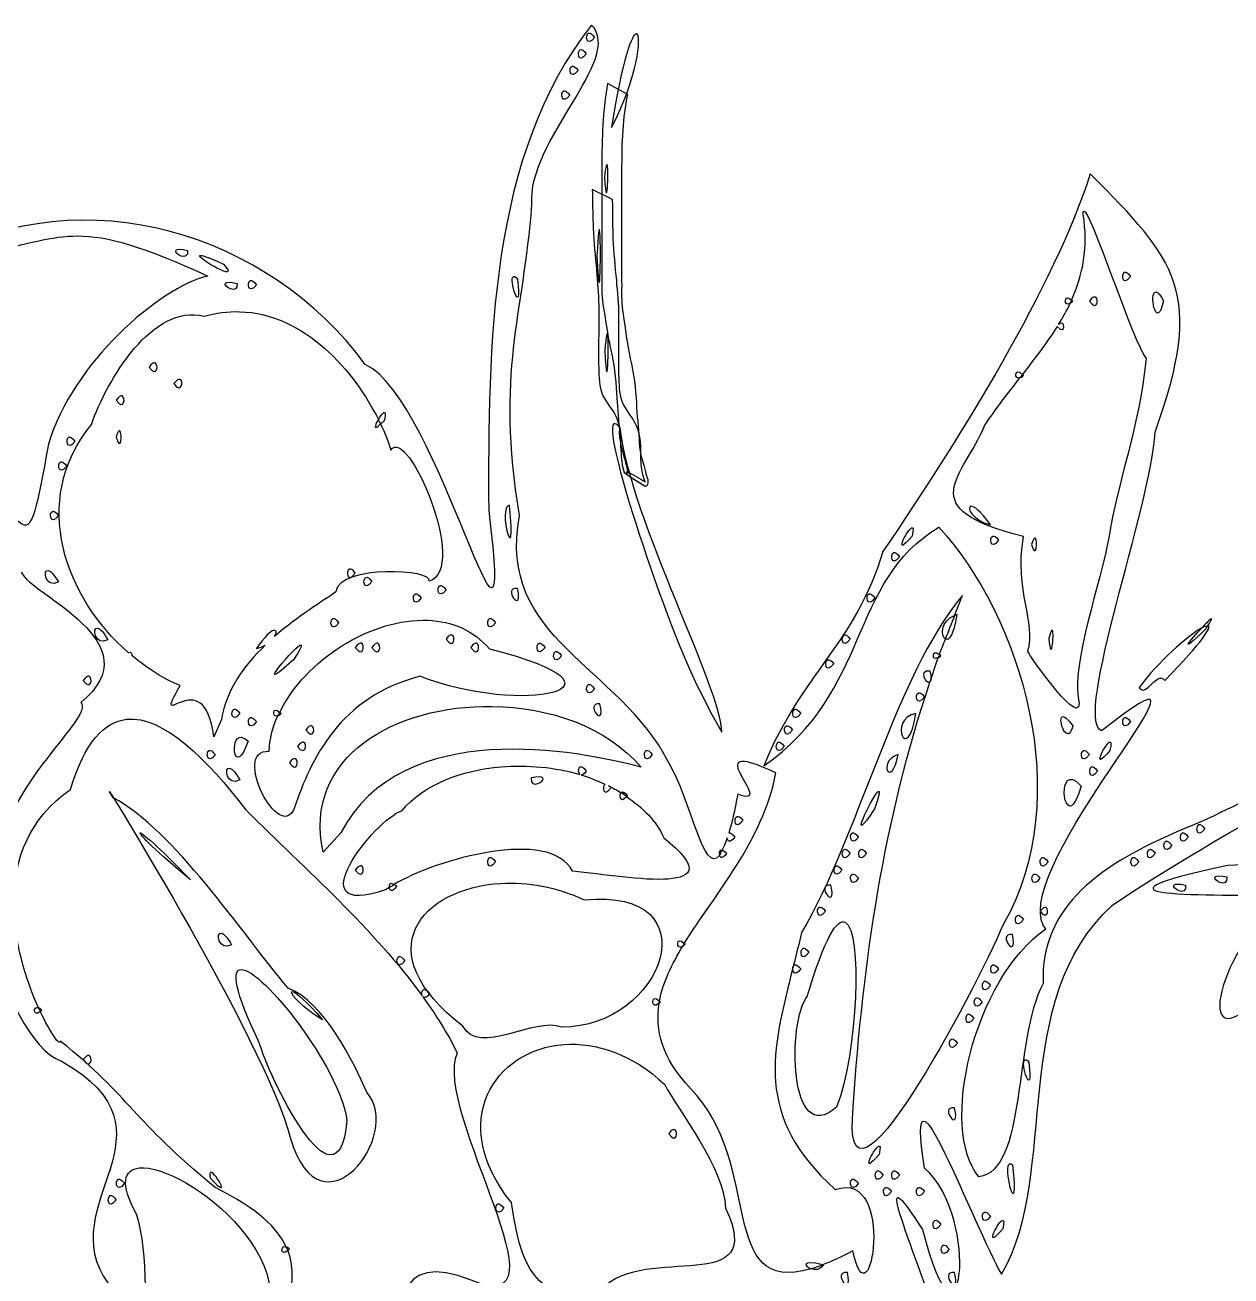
# Model space of a CAD drawing. Extents: x 2 to 648, y -12 to 512.
# Drawn here: x 118.6 to 313.6, y 309.7 to 512 of the extents above; entities that cross this region are included whole.
import ezdxf

# ---------------------------------------------------------------- set-up
doc = ezdxf.new("R2010")
doc.units = 0
doc.layers.add('Image', color=7, linetype='CONTINUOUS')

msp = doc.modelspace()

# ---------------------------------------------------------------- linework, layer by layer
at = {"layer": 'Image', "color": 7}
for points in [[(210.20125, 511.999296)], [(209.70898, 510.673154)], [(217.47461, 510.567685)], [(208.375, 508.005185)], [(207.04102, 505.339169)], [(205.70898, 501.339169)], [(212.72266, 489.362607)], [(289.75386, 481.891904)], [(127.05668, 477.889951)], [(211.48828, 478.860654)], [(143.02539, 475.600888)], [(146.85547, 474.723935)], [(296.375, 472.005185)], [(151.02539, 470.268857)], [(155.04102, 470.673154)], [(197.60352, 471.327451)], [(287.7793, 467.487607)], [(291.625, 468.005185)], [(301.20117, 468.73956)], [(153.28125, 465.636044)], [(212.7832, 461.995419)], [(139.625, 457.339169)], [(279.83594, 455.448544)], [(143.625, 454.673154)], [(134.29102, 452.005185)], [(176.09375, 447.491513)], [(214.01172, 447.518856)], [(125.70898, 445.339169)], [(133.93359, 446.350888)], [(124.375, 441.339169)], [(123.04102, 433.339169)], [(196.91992, 434.33331)], [(271.53125, 434.159482)], [(261.89453, 430.665341)], [(275.04102, 429.339169)], [(281.93359, 429.016904)], [(259.04102, 426.673154)], [(122.39453, 423.786435)], [(171.04102, 424.005185)], [(173.70898, 422.673154)], [(185.70898, 421.339169)], [(198.22266, 420.887998)], [(181.70898, 420.005185)], [(255.04102, 420.005185)], [(168.375, 416.005185)], [(183.7793, 415.721982)], [(193.70898, 416.005185)], [(268.88281, 416.479794)], [(309.80859, 414.819635)], [(310.24414, 415.913385)], [(130.39453, 414.454404)], [(187.625, 413.339169)], [(251.04102, 413.339169)], [(284.70508, 414.067685)], [(163.25977, 411.721979)], [(172.95898, 412.005189)], [(175.625, 412.005189)], [(191.625, 412.005189)], [(201.70898, 412.005189)], [(204.375, 410.673149)], [(248.375, 409.33917)], [(266.4082, 410.18097)], [(128.95898, 406.67296)], [(209.70898, 405.33877)], [(263.04102, 404.00519)], [(152.375, 401.33917)], [(159.77539, 400.8255)], [(194.08594, 401.80987)], [(211.55469, 402.22198)], [(243.04102, 401.33917)], [(262.625, 400.66729)], [(155.04102, 400.00496)], [(164.95898, 398.67315)], [(241.70898, 398.67315)], [(286.28516, 400.12042)], [(296.375, 400.00496)], [(153.60156, 396.8021)], [(148.375, 394.67315)], [(163.625, 396.00519)], [(219.04102, 394.67315)], [(240.375, 396.00519)], [(289.70898, 394.67315)], [(293.89453, 395.99719)], [(162.29102, 393.33917)], [(259.74219, 394.03448)], [(151.72656, 391.78643)], [(195.57422, 392.02276)], [(291.04102, 392.00519)], [(202.30859, 390.26885)], [(287.94336, 389.97197)], [(132.85352, 387.03838)], [(215.83008, 387.21417)], [(256.48828, 387.97978)], [(233.70898, 384.00518)], [(308.375, 382.67314)], [(137.20898, 381.33517)], [(252.375, 381.33917)], [(305.70898, 381.33917)], [(251.04102, 378.67315)], [(253.70898, 378.67315)], [(300.375, 378.67315)], [(303.04102, 380.00519)], [(193.70898, 377.33917)], [(230.86914, 377.69269)], [(283.04102, 377.33917)], [(297.70898, 377.33917)], [(172.95898, 376.00519)], [(249.70898, 376.00519)], [(252.375, 374.67315)], [(281.70898, 374.67315)], [(177.4668, 372.50128)], [(195.51758, 373.17882)], [(248.88867, 372.88778)], [(304.35742, 372.93468)], [(311.02539, 374.26867)], [(247.04102, 369.33895)], [(251.19141, 366.90536)], [(279.04102, 368.00497)], [(150.39453, 365.1202)], [(278.22266, 364.88778)], [(225.17578, 363.44269)], [(244.375, 362.67315)], [(179.04102, 361.33917)], [(153.54492, 359.25128)], [(275.04102, 360.00519)], [(273.70898, 357.33917)], [(161.96484, 355.64579)], [(221.17185, 354.11261)], [(272.375, 354.67311)], [(120.79102, 353.04792)], [(271.04102, 352.00515)], [(268.375, 348.00519)], [(205.73633, 347.12024)], [(128.95898, 345.33899)], [(280.27148, 344.66125)], [(268.88867, 336.88782)], [(223.625, 333.33899)], [(256.56055, 330.66516)], [(137.08008, 327.15948)], [(148.50586, 326.37823)], [(256.375, 326.67315)], [(259.04102, 326.67315)], [(277.67578, 327.71808)], [(133.70898, 325.33917)], [(252.375, 325.33917)], [(257.70898, 324.00519)], [(263.04102, 324.00519)], [(132.375, 322.67315)], [(195.04102, 321.33917)], [(273.70898, 320.00519)], [(265.70898, 318.67315)], [(276.56055, 318.66515)], [(160.82227, 314.35847)], [(267.04102, 314.67296)], [(245.67383, 310.85284)], [(251.55469, 310.22179)], [(268.88867, 310.22179)]]:
    msp.add_lwpolyline(points, close=True, dxfattribs=at)
for points in [[(216.05901, 500.762351), (212.75693, 502.527756)], [(213.56656, 483.777775), (210.28642, 485.421248), (210.28642, 485.421248)], [(227.70898, 404.327449), (229.61328, 400.512999), (231.24414, 397.606749)], [(134.98433, 399.71027), (134.98438, 399.71003)], [(150.33984, 399.7044), (149.10156, 396.88604)], [(169.64258, 381.33331), (166.80273, 378.22198)]]:
    msp.add_lwpolyline(points, dxfattribs=at)
for points in [[(210.20117, 511.999326), (193.5496, 491.03028), (193.45866, 459.824528), (193.56055, 433.503232)], [(200.54305, 482.962186), (199.65648, 493.195442), (215.52513, 506.570013), (210.20125, 511.999296)], [(210.66602, 509.999326), (209.38855, 508.205647), (209.07046, 510.448943), (209.70898, 510.673154)], [(209.70898, 510.673154), (209.9219, 510.747892), (210.24019, 510.59721), (210.66602, 509.999326)], [(217.47461, 510.567685), (216.79662, 510.690447), (215.15259, 506.611527), (213.42773, 495.425107)], [(213.42773, 495.425107), (217.62188, 503.305734), (218.3463, 510.40985), (217.47461, 510.567685)], [(209.33398, 507.33331), (208.05671, 505.539623), (207.73626, 507.780974), (208.375, 508.005185)], [(208.375, 508.005185), (208.58791, 508.079922), (208.90816, 507.931206), (209.33398, 507.33331)], [(208, 504.667294), (206.72253, 502.873605), (206.40228, 505.114957), (207.04102, 505.339169)], [(207.04102, 505.339169), (207.25393, 505.413908), (207.57418, 505.265184), (208, 504.667294)], [(212.75693, 502.527756), (212.44316, 500.581884), (212.2173, 498.627496), (212.05819, 496.663203)], [(206.66602, 500.667294), (205.38855, 498.873619), (205.07046, 501.114975), (205.70898, 501.339169)], [(205.70898, 501.339169), (205.9219, 501.413909), (206.24019, 501.265199), (206.66602, 500.667294)], [(215.27921, 494.989605), (215.4316, 496.928352), (215.64348, 498.859839), (216.05901, 500.762351)], [(212.05819, 496.663203), (211.91314, 494.442358), (211.8733, 492.216599), (211.8429, 489.991813)], [(215.10551, 488.326415), (215.10851, 490.548323), (215.12801, 492.771958), (215.27921, 494.989605)], [(211.8429, 489.991813), (211.822, 488.082993), (211.8469, 486.174104), (211.8479, 484.265184)], [(212.72266, 489.362607), (212.63386, 489.656628), (212.48428, 489.228491), (212.25977, 487.33331)], [(212.25977, 487.33331), (212.70837, 481.099429), (212.98913, 488.480564), (212.72266, 489.362607)], [(215.09851, 482.609215), (215.09551, 484.515009), (215.11061, 486.420644), (215.10551, 488.326415)], [(290.82237, 487.921201), (284.87864, 469.618043), (270.1864, 445.806719), (257.30283, 426.858701)], [(301.28526, 446.165341), (309.51397, 468.833034), (304.6959, 473.966931), (290.82237, 487.921201)], [(173.57812, 457.118466), (158.01465, 478.394834), (128.12373, 487.418835), (104.33984, 474.370419)], [(210.28642, 485.421248), (210.30742, 485.130172), (210.32842, 484.839096), (210.34932, 484.54802)], [(210.34932, 484.54802), (210.34836, 482.737506), (210.37402, 480.926268), (210.45348, 479.117388)], [(211.8479, 484.265184), (211.8549, 481.917288), (211.8637, 479.569293), (211.86, 477.221381)], [(213.62346, 482.880911), (213.60446, 483.179866), (213.58546, 483.478821), (213.56656, 483.777775)], [(198.53328, 432.653592), (194.70191, 456.07862), (199.17042, 464.584101), (200.54305, 482.962186)], [(213.70886, 477.478582), (213.62946, 479.278375), (213.63446, 481.079912), (213.62346, 482.880911)], [(215.09251, 475.574377), (215.08851, 477.919302), (215.09551, 480.264291), (215.09851, 482.609215)], [(289.66016, 481.399716), (289.66078, 481.676749), (289.69326, 481.836492), (289.75386, 481.891904)], [(289.75391, 481.891904), (290.66401, 482.723062), (297.93917, 460.091777), (299.86914, 458.081357)], [(287.7793, 467.487607), (289.62112, 471.575957), (290.53566, 476.047143), (289.66016, 481.399716)], [(112.83207, 475.116513), (118.73303, 476.628991), (122.98505, 477.881305), (127.05668, 477.889951)], [(127.05664, 477.889951), (132.0352, 477.900521), (137.53524, 476.209046), (148.17188, 471.407529)], [(210.45348, 479.117388), (210.56294, 476.857566), (210.7785, 474.608932), (210.99255, 472.357084)], [(211.48828, 478.860654), (211.39638, 479.329842), (211.25673, 478.399667), (211.06641, 474.667294)], [(211.06641, 474.667294), (211.60597, 463.444755), (211.76395, 477.453048), (211.48828, 478.860654)], [(214.25202, 470.719873), (214.02662, 472.969733), (213.81962, 475.219957), (213.70886, 477.478582)], [(144.88867, 475.555968), (145.12947, 473.540337), (142.46414, 475.112281), (143.02539, 475.600888)], [(143.02539, 475.600888), (143.21247, 475.763779), (143.75712, 475.806992), (144.88867, 475.555968)], [(211.86, 477.221381), (211.8468, 475.325701), (211.8458, 473.429982), (211.839, 471.534282)], [(215.11391, 469.865637), (215.10691, 471.768552), (215.10591, 473.671486), (215.09251, 475.574377)], [(150.66602, 473.33331), (153.74915, 469.983249), (146.35591, 474.349765), (146.85547, 474.723935)], [(146.85547, 474.723935), (147.02199, 474.848658), (148.06494, 474.529279), (150.66602, 473.33331)], [(148.17188, 471.407529), (140.20733, 469.499147), (126.30911, 457.320909), (122.37695, 444.204404)], [(210.99255, 472.357084), (211.09195, 470.449419), (211.33994, 468.550601), (211.3471, 466.640452)], [(211.839, 471.534282), (211.8218, 469.967473), (211.7772, 468.414865), (212.02571, 466.864492)], [(297.33398, 471.33331), (296.05673, 469.53962), (295.73627, 471.780968), (296.375, 472.005185)], [(296.375, 472.005185), (296.58791, 472.079925), (296.90816, 471.931215), (297.33398, 471.33331)], [(152.88867, 470.221987), (153.12947, 468.206356), (150.46414, 469.780295), (151.02539, 470.268857)], [(151.02539, 470.268857), (151.21247, 470.431748), (151.75712, 470.472945), (152.88867, 470.221987)], [(156, 469.999326), (154.72252, 468.205623), (154.40228, 470.448939), (155.04102, 470.673154)], [(155.04102, 470.673154), (155.25393, 470.747894), (155.57418, 470.597234), (156, 469.999326)], [(198.24414, 470.917294), (198.97987, 464.185376), (196.62887, 471.170197), (197.60352, 471.327451)], [(197.60352, 471.327451), (197.74275, 471.349911), (197.9505, 471.233431), (198.24414, 470.917294)], [(214.61356, 464.975794), (214.62056, 466.895858), (214.37322, 468.805124), (214.25202, 470.719873)], [(215.3277, 465.251587), (215.05197, 466.778614), (215.11105, 468.318332), (215.11391, 469.865637)], [(287.61328, 467.061826), (286.46899, 466.144444), (286.51061, 468.84598), (287.7793, 467.487607)], [(287.7793, 467.487607), (287.7168, 467.348791), (287.67799, 467.199729), (287.61328, 467.061826)], [(288, 467.33331), (287.9021, 467.470817), (287.86597, 467.39481), (287.7793, 467.487607)], [(291.625, 468.005185), (291.41209, 468.079925), (291.09184, 467.931215), (290.66602, 467.33331)], [(290.66602, 467.33331), (291.94327, 465.53962), (292.26373, 467.780968), (291.625, 468.005185)], [(302.66602, 467.411435), (301.55086, 462.553225), (300.43388, 467.967202), (301.20117, 468.73956)], [(301.20117, 468.73956), (301.45693, 468.99702), (301.92148, 468.73736), (302.66602, 467.411435)], [(129.33398, 447.374326), (131.75368, 454.559815), (139.34878, 467.114228), (147.48828, 464.891904)], [(147.48828, 464.891904), (149.49139, 465.456688), (151.4248, 465.686231), (153.28125, 465.636044)], [(153.28125, 465.636044), (163.8816, 465.349493), (171.86672, 455.996133), (175.7207, 448.198544)], [(211.3471, 466.640452), (211.3441, 464.820673), (211.34633, 463.000892), (211.3381, 461.181126)], [(212.02571, 466.864492), (212.45929, 464.461146), (212.73738, 462.03406), (213.24717, 459.644907)], [(285.68945, 463.58331), (286.38816, 464.721679), (287.05425, 465.870313), (287.61328, 467.061826)], [(287.61328, 467.061826), (287.75044, 467.17179), (287.82817, 467.09204), (288, 467.33331)], [(214.60336, 459.516253), (214.60736, 461.336108), (214.61396, 463.155932), (214.61356, 464.975794)], [(216.50861, 458.071938), (215.96178, 460.43996), (215.7121, 462.854086), (215.3277, 465.251587)], [(285.49023, 463.223935), (286.84549, 461.638324), (286.89085, 464.607478), (285.68945, 463.58331)], [(212.7832, 461.995419), (212.7, 462.412718), (212.55543, 461.861672), (212.33594, 459.33331)], [(212.33594, 459.33331), (212.73947, 450.776272), (213.03277, 460.743567), (212.7832, 461.995419)], [(279.83594, 455.448544), (281.86258, 458.035034), (283.83296, 460.579154), (285.49023, 463.223935)], [(211.3381, 461.181126), (211.3321, 459.632355), (211.2931, 458.08303), (211.3431, 456.534635)], [(213.24717, 459.644907), (213.8419, 457.286974), (214.08908, 454.869948), (214.2377, 452.449305)], [(214.63606, 454.873621), (214.60516, 456.420881), (214.59986, 457.968707), (214.60336, 459.516253)], [(139.625, 457.339169), (139.41209, 457.413909), (139.09184, 457.265199), (138.66602, 456.667294)], [(138.66602, 456.667294), (139.94328, 454.873611), (140.26374, 457.114974), (139.625, 457.339169)], [(217.49312, 450.816354), (217.33511, 453.253966), (217.09884, 455.695244), (216.50861, 458.071938)], [(299.86914, 458.081357), (298.61226, 446.414892), (295.24432, 438.345425), (293.88672, 429.33331)], [(193.56055, 433.503232), (198.03708, 396.82931), (185.60675, 451.72977), (173.57812, 457.118466)], [(211.3431, 456.534635), (211.404, 455.059023), (211.4207, 453.530455), (211.98533, 452.144268)], [(279.48828, 454.973935), (278.45992, 454.371339), (278.55307, 456.934184), (279.83594, 455.448544)], [(279.83594, 455.448544), (279.71514, 455.294401), (279.60942, 455.128464), (279.48828, 454.973935)], [(279.48828, 454.973935), (279.65496, 455.071609), (279.7726, 455.014013), (280, 455.33331)], [(280, 455.33331), (279.9271, 455.435684), (279.9026, 455.37134), (279.83594, 455.448544)], [(143.625, 454.673154), (143.41209, 454.747894), (143.09184, 454.597234), (142.66602, 453.999326)], [(142.66602, 453.999326), (143.94329, 452.205621), (144.26374, 454.448938), (143.625, 454.673154)], [(215.35857, 450.623925), (214.73382, 451.949562), (214.69381, 453.435362), (214.63606, 454.873621)], [(273.70117, 447.159482), (275.51169, 449.912076), (277.52068, 452.464017), (279.48828, 454.973935)], [(134.29102, 452.005185), (134.0781, 452.079925), (133.75981, 451.931215), (133.33398, 451.33331)], [(133.33398, 451.33331), (134.61145, 449.539637), (134.92954, 451.780971), (134.29102, 452.005185)], [(211.98533, 452.144268), (212.57503, 450.927912), (213.50662, 449.924648), (214.12385, 448.717946)], [(214.2377, 452.449305), (214.3071, 450.523778), (214.53835, 448.609123), (214.68156, 446.688335)], [(175.7207, 448.198544), (176.37321, 449.283363), (177.18525, 450.182853), (176.66602, 447.999326)], [(217.47417, 447.172148), (216.90973, 448.4089), (216.01277, 449.442444), (215.35857, 450.623925)], [(217.96472, 445.04443), (217.83721, 446.971108), (217.54836, 448.884654), (217.49312, 450.816354)], [(135.33203, 410.46808), (125.22328, 419.228128), (119.22116, 434.994516), (129.33398, 447.374326)], [(175.7207, 448.198544), (175.06217, 447.10372), (174.89775, 446.311858), (176.09375, 447.491513)], [(176.09375, 447.491513), (175.98598, 447.721776), (175.83606, 447.965185), (175.7207, 448.198544)], [(176.66602, 447.999326), (176.2928, 447.555025), (176.32693, 447.721509), (176.09375, 447.491513)], [(176.09375, 447.491513), (176.79937, 445.983895), (177.38212, 444.534648), (177.74805, 443.253232)], [(177.74805, 443.253232), (180.3842, 447.444841), (190.45307, 424.094697), (183.93555, 422.032529)], [(214.01172, 447.518856), (211.06939, 448.319782), (222.77685, 413.456575), (227.70898, 404.327449)], [(214.80273, 446.864559), (214.47002, 447.25316), (214.20787, 447.465459), (214.01172, 447.518856)], [(214.12385, 448.717946), (214.69549, 447.382117), (214.91916, 446.028447), (214.86034, 444.570582)], [(218.132, 442.922443), (218.1903, 444.402271), (218.01665, 445.796487), (217.47417, 447.172148)], [(280, 429.255185), (261.75024, 433.819317), (270.35348, 438.881767), (273.70117, 447.159482)], [(126.66602, 444.667294), (125.38854, 442.873604), (125.07046, 445.114974), (125.70898, 445.339169)], [(125.70898, 445.339169), (125.9219, 445.413909), (126.24019, 445.265209), (126.66602, 444.667294)], [(133.93359, 446.350888), (133.80021, 446.463867), (133.60074, 446.237119), (133.33398, 445.33331)], [(133.33398, 445.33331), (134.13426, 442.62188), (134.33373, 446.011951), (133.93359, 446.350888)], [(214.68156, 446.688335), (214.60226, 444.900949), (215.10155, 443.23867), (215.60778, 441.55095)], [(231.24414, 397.606749), (231.25424, 404.678919), (216.69682, 431.424235), (214.80273, 446.864559)], [(292.63487, 397.82159), (288.05623, 399.85772), (300.66177, 434.12293), (301.28526, 446.165341)], [(122.37695, 444.204404), (118.68453, 423.222456), (119.35966, 431.285794), (109.3125, 441.876279)], [(214.86034, 444.570582), (214.93934, 442.909145), (214.95764, 441.211545), (215.44147, 439.607413)], [(218.93311, 439.978268), (218.4217, 441.643375), (217.86167, 443.271231), (217.96472, 445.04443)], [(125.33398, 440.667294), (124.05673, 438.873621), (123.73627, 441.114976), (124.375, 441.339169)], [(124.375, 441.339169), (124.58791, 441.413909), (124.90816, 441.265199), (125.33398, 440.667294)], [(215.60778, 441.55095), (215.71447, 441.122075), (215.88362, 440.482076), (215.9603, 440.033315)], [(218.87799, 438.132173), (218.17916, 439.604306), (218.20288, 441.322873), (218.132, 442.922443)], [(215.44147, 439.607413), (216.57556, 438.886219), (217.66045, 438.0811), (218.84373, 437.443829)], [(215.9328, 439.465686), (215.8797, 439.550406), (215.79666, 439.803418), (215.8877, 439.762185)], [(215.8877, 439.762185), (216.92187, 439.293942), (217.88123, 438.67551), (218.87799, 438.132173)], [(215.9603, 440.033315), (215.9922, 439.84659), (216.0333, 439.305145), (215.9328, 439.465686)], [(219.34395, 437.91357), (219.42695, 438.60352), (218.95362, 439.301387), (218.93311, 439.978268)], [(218.84373, 437.443829), (219.08536, 437.313695), (219.33, 437.797569), (219.34395, 437.91357)], [(124, 432.667294), (122.72253, 430.873611), (122.40228, 433.114974), (123.04102, 433.339169)], [(123.04102, 433.339169), (123.25393, 433.413909), (123.57417, 433.265199), (124, 432.667294)], [(196.91992, 434.33331), (198.15053, 422.533458), (194.84227, 434.24952), (196.91992, 434.33331)], [(271.53125, 434.159482), (270.77899, 434.072012), (271.73103, 431.821698), (274.66602, 431.169248)], [(274.66602, 431.169248), (273.04718, 433.485155), (271.9826, 434.211962), (271.53125, 434.159482)], [(222.69149, 392.67117), (214.57476, 408.52353), (194.79711, 412.59873), (198.53328, 432.653592)], [(238.02744, 392.19659), (255.43798, 404.26183), (251.6738, 422.076255), (266.32237, 430.764951)], [(262, 429.33331), (258.86184, 425.597483), (261.07493, 430.175277), (261.89453, 430.665341)], [(261.89453, 430.665354), (262.16773, 430.828443), (262.28635, 430.537532), (262, 429.33331)], [(266.32237, 430.764951), (279.61374, 416.433938), (288.59586, 387.11206), (276.74033, 366.50909)], [(276, 428.667294), (274.72253, 426.873619), (274.40228, 429.114975), (275.04102, 429.339169)], [(275.04102, 429.339169), (275.25393, 429.413909), (275.57418, 429.265199), (276, 428.667294)], [(280.73047, 410.66729), (282.11597, 415.597693), (278.5383, 420.246778), (280, 429.255185)], [(281.93359, 429.016904), (281.80021, 429.129883), (281.60074, 428.903135), (281.33398, 427.999326)], [(281.33398, 427.999326), (282.13426, 425.287875), (282.33373, 428.677967), (281.93359, 429.016904)], [(293.88672, 429.33331), (292.38052, 421.57039), (288.0066, 409.20611), (288.86719, 403.29034)], [(257.30283, 426.858701), (252.81876, 411.9586), (244.28123, 407.37638), (238.02744, 392.19659)], [(260, 425.999326), (258.72253, 424.205614), (258.40228, 426.448937), (259.04102, 426.673154)], [(259.04102, 426.673154), (259.25393, 426.747894), (259.57418, 426.597234), (260, 425.999326)], [(117.98047, 423.524712), (119.50112, 419.849191), (139.57708, 412.110556), (127.60547, 402.440726)], [(124, 421.921201), (121.90265, 420.735675), (121.33476, 424.111951), (122.39453, 423.786435)], [(122.39453, 423.786435), (122.74779, 423.67793), (123.28116, 423.15849), (124, 421.921201)], [(183.93555, 422.032529), (184.76187, 424.009268), (169.48337, 424.741194), (168.85352, 420.348935)], [(171.04102, 424.005185), (170.40228, 423.780968), (170.72253, 421.53962), (172, 423.33331)], [(172, 423.33331), (171.57418, 423.931199), (171.25393, 424.079924), (171.04102, 424.005185)], [(174.66602, 421.999326), (173.38855, 420.205631), (173.07046, 422.44894), (173.70898, 422.673154)], [(173.70898, 422.673154), (173.9219, 422.747894), (174.24019, 422.597234), (174.66602, 421.999326)], [(186.66602, 420.667294), (185.38855, 418.873619), (185.07046, 421.114976), (185.70898, 421.339169)], [(185.70898, 421.339169), (185.9219, 421.413909), (186.24019, 421.265199), (186.66602, 420.667294)], [(198.22266, 420.887998), (199.22695, 416.361881), (195.53508, 421.209027), (198.22266, 420.887998)], [(168.85352, 420.348935), (166.86083, 418.875652), (162.79063, 416.460509), (158.95508, 413.12823)], [(182.66602, 419.33331), (181.38855, 417.539635), (181.07046, 419.78097), (181.70898, 420.005185)], [(181.70898, 420.005185), (181.9219, 420.079925), (182.24019, 419.931215), (182.66602, 419.33331)], [(270.16411, 419.743466), (259.17243, 406.63756), (253.26013, 380.47775), (244.12505, 365.24542)], [(256, 419.33331), (254.72253, 417.53962), (254.40228, 419.780968), (255.04102, 420.005185)], [(255.04102, 420.005185), (255.25393, 420.079924), (255.57418, 419.931199), (256, 419.33331)], [(268.88286, 416.479794), (269.32138, 417.56559), (269.70329, 418.661338), (270.16411, 419.743466)], [(294.42188, 369.65948), (318.79608, 386.18508), (347.15091, 397.52539), (367.92383, 419.262998)], [(132, 412.58722), (129.90266, 411.40166), (129.33476, 414.779896), (130.39453, 414.454404)], [(158.95508, 413.12823), (159.67396, 414.379959), (158.73709, 415.084949), (156, 411.16925)], [(159.77539, 400.8255), (163.79163, 409.25564), (174.58435, 416.129623), (183.7793, 415.721982)], [(169.33398, 415.33331), (168.05671, 413.539628), (167.73626, 415.78097), (168.375, 416.005185)], [(168.375, 416.005185), (168.58791, 416.079925), (168.90816, 415.931215), (169.33398, 415.33331)], [(183.7793, 415.721982), (187.58533, 415.553235), (191.09733, 414.143185), (193.70508, 411.08917)], [(194.66602, 415.33331), (193.38855, 413.539636), (193.07046, 415.780971), (193.70898, 416.005185)], [(193.70898, 416.005185), (193.9219, 416.079925), (194.24019, 415.931215), (194.66602, 415.33331)], [(267.4063, 412.72198), (266.65862, 413.1342), (266.59269, 415.675411), (268.88286, 416.479794)], [(267.40625, 412.72198), (267.93916, 412.42817), (268.77376, 413.21929), (269.29297, 416.667294)], [(268.88281, 416.479794), (268.37784, 415.229471), (267.88244, 413.977218), (267.40625, 412.72198)], [(269.29297, 416.667294), (269.12117, 416.631484), (269.03327, 416.532641), (268.88281, 416.479794)], [(282.75205, 368.72784), (282.58803, 381.21013), (315.27864, 415.908329), (292.63487, 397.82159)], [(302.88086, 406.009087), (309.07985, 412.389557), (310.5512, 414.725762), (309.80859, 414.819635)], [(310.24414, 415.913385), (309.96442, 415.705702), (309.3771, 415.060279), (308.85352, 414.505182)], [(308.85352, 414.505182), (309.33037, 414.778312), (309.6122, 414.844461), (309.80859, 414.819635)], [(309.80859, 414.819635), (309.68167, 414.627101), (309.68375, 414.589993), (309.50391, 414.333307)], [(309.80859, 414.819635), (310.46861, 415.820769), (310.60038, 416.177884), (310.24414, 415.913385)], [(130.39453, 414.454404), (130.74779, 414.345899), (131.28116, 413.824443), (132, 412.58722)], [(187.625, 413.339169), (187.41209, 413.413909), (187.09184, 413.265199), (186.66602, 412.66729)], [(186.66602, 412.66729), (187.94326, 410.87378), (188.26373, 413.11495), (187.625, 413.339169)], [(252, 412.66729), (250.72254, 410.87377), (250.40228, 413.11495), (251.04102, 413.339169)], [(251.04102, 413.339169), (251.25393, 413.413909), (251.57417, 413.265199), (252, 412.66729)], [(284.70508, 414.067685), (284.60282, 414.286377), (284.41346, 414.026215), (284.10547, 412.77862)], [(284.10547, 412.77862), (284.53274, 408.43373), (285.01184, 413.41163), (284.70508, 414.067685)], [(308.85352, 414.505182), (306.60665, 413.218227), (301.74363, 408.979417), (298.70898, 404.837217)], [(309.50391, 414.333307), (304.75491, 409.734647), (306.99194, 412.531467), (308.85352, 414.505182)], [(157.43359, 411.69073), (154.07393, 408.45648), (151.12973, 404.49784), (150.33984, 399.7044)], [(162.05273, 409.389949), (154.58625, 402.542299), (162.79956, 412.250659), (163.25977, 411.721979)], [(156, 411.16925), (156.5517, 411.2919), (157.02015, 411.4802), (157.43359, 411.69073)], [(163.25977, 411.721979), (163.36597, 411.599979), (163.06048, 410.931399), (162.05273, 409.389949)], [(172.95898, 412.005189), (172.74607, 412.079889), (172.42582, 411.931189), (172, 411.333309)], [(172, 411.333309), (173.2775, 409.539599), (173.59773, 411.780969), (172.95898, 412.005189)], [(175.625, 412.005189), (175.41209, 412.079889), (175.09183, 411.931189), (174.66602, 411.333309)], [(174.66602, 411.333309), (175.94329, 409.539599), (176.26373, 411.780969), (175.625, 412.005189)], [(193.70508, 411.08917), (219.35536, 404.62875), (198.97249, 400.2624), (182.44531, 406.66729)], [(191.625, 412.005189), (191.41209, 412.079889), (191.09183, 411.931189), (190.66602, 411.333309)], [(190.66602, 411.333309), (191.94329, 409.539599), (192.26373, 411.780969), (191.625, 412.005189)], [(202.66602, 411.333309), (201.38853, 409.539599), (201.07046, 411.780969), (201.70898, 412.005189)], [(201.70898, 412.005189), (201.9219, 412.079889), (202.2402, 411.931189), (202.66602, 411.333309)], [(204.375, 410.673149), (204.58791, 410.747849), (204.90816, 410.597249), (205.33398, 409.999329)], [(266.2188, 409.68487), (265.15418, 408.94228), (265.20599, 411.39653), (266.40825, 410.18097)], [(266.40825, 410.18097), (266.71741, 411.0319), (267.08432, 411.87326), (267.4063, 412.72198)], [(135.93164, 409.97393), (135.94244, 410.37493), (135.70514, 410.57947), (135.33203, 410.46808)], [(143.67383, 405.18487), (140.95269, 406.22813), (138.36729, 407.96296), (135.93164, 409.97393)], [(149.10156, 396.88604), (147.55032, 409.62554), (138.82917, 396.49131), (143.67383, 405.18487)], [(205.33398, 409.999329), (204.05672, 408.205589), (203.73626, 410.448939), (204.375, 410.673149)], [(249.33398, 408.66729), (248.05674, 406.87378), (247.73626, 409.11495), (248.375, 409.33917)], [(248.375, 409.33917), (248.58791, 409.41387), (248.90815, 409.26517), (249.33398, 408.66729)], [(264.93364, 405.79425), (265.36985, 407.08957), (265.75401, 408.39461), (266.2188, 409.68487)], [(266.4082, 410.18097), (266.348, 410.01519), (266.2785, 409.85073), (266.21875, 409.68487)], [(266.21875, 409.68487), (266.3713, 409.79128), (266.46691, 409.71977), (266.66602, 409.99933)], [(266.66602, 409.99933), (266.55128, 410.16043), (266.50748, 410.08063), (266.4082, 410.18097)], [(288.86719, 403.29034), (290.24995, 396.70612), (280.56172, 410.57239), (280.73047, 410.66729)], [(128.95898, 406.67296), (128.74607, 406.74766), (128.42582, 406.59706), (128, 405.99914)], [(128, 405.99914), (129.27747, 404.20539), (129.59772, 406.44875), (128.95898, 406.67296)], [(182.44531, 406.66729), (169.48366, 403.30548), (164.84433, 393.31055), (162.16602, 385.44464)], [(264.90244, 405.7044), (264.38825, 405.25395), (262.9065, 407.79285), (264.88874, 407.55597)], [(264.88874, 407.55597), (265.12588, 406.4872), (265.07481, 406.0092), (264.93364, 405.79425)], [(298.70898, 404.837217), (299.88138, 403.121077), (301.42285, 407.632817), (302.88086, 406.009087)], [(210.66602, 404.66689), (209.38857, 402.87338), (209.07047, 405.11455), (209.70898, 405.33877)], [(209.70898, 405.33877), (209.92189, 405.41347), (210.24019, 405.26477), (210.66602, 404.66689)], [(252.50596, 337.02276), (254.04177, 360.6354), (257.44857, 383.53487), (264.90244, 405.7044)], [(264, 403.33331), (262.72251, 401.53959), (262.40228, 403.78097), (263.04102, 404.00519)], [(263.04102, 404.00519), (263.25393, 404.07989), (263.57418, 403.93119), (264, 403.33331)], [(127.60547, 402.440726), (129.94184, 400.046696), (114.91046, 389.076376), (114.66602, 376.921196)], [(153.33398, 400.66729), (152.05675, 398.87378), (151.73627, 401.11495), (152.375, 401.33917)], [(152.375, 401.33917), (152.58791, 401.41387), (152.90816, 401.26517), (153.33398, 400.66729)], [(159.44727, 400.27862), (158.48081, 399.78315), (158.57679, 402.10047), (159.77539, 400.8255)], [(159.77539, 400.8255), (159.68569, 400.63722), (159.52999, 400.46842), (159.44727, 400.27862)], [(159.44727, 400.27862), (159.62199, 400.36822), (159.75451, 400.32262), (160, 400.66729)], [(160, 400.66729), (159.9001, 400.80758), (159.86358, 400.73169), (159.77539, 400.8255)], [(166.80273, 378.22198), (163.39461, 393.73315), (178.62332, 402.02453), (194.08594, 401.80987)], [(194.08594, 401.80987), (203.36342, 401.68108), (212.725, 398.49055), (218.19531, 391.96026)], [(211.55469, 402.22198), (212.55897, 397.696), (208.86711, 402.54304), (211.55469, 402.22198)], [(244, 400.66729), (242.72255, 398.87377), (242.40228, 401.11495), (243.04102, 401.33917)], [(243.04102, 401.33917), (243.25393, 401.41387), (243.57417, 401.26517), (244, 400.66729)], [(262.625, 400.66729), (261.3295, 392.06414), (257.9743, 399.698), (262.625, 400.66729)], [(339.6875, 400.90362), (329.49529, 394.15066), (318.99542, 387.66741), (307.65625, 382.67706)], [(125.95893, 388.37824), (128.24977, 396.02658), (131.40727, 399.29528), (134.98433, 399.71027)], [(134.98438, 399.71003), (140.94593, 400.40168), (148.07435, 393.16618), (154.30273, 385.07136)], [(156, 399.33308), (154.7225, 397.53937), (154.40227, 399.78074), (155.04102, 400.00496)], [(155.04102, 400.00496), (155.25393, 400.07966), (155.57418, 399.93096), (156, 399.33308)], [(158.07617, 394.54425), (158.11537, 396.49069), (158.63429, 398.41332), (159.44727, 400.27862)], [(164.95898, 398.67315), (164.74607, 398.74785), (164.42582, 398.59725), (164, 397.99933)], [(164, 397.99933), (165.27747, 396.20559), (165.59772, 398.44894), (164.95898, 398.67315)], [(218.19531, 391.96026), (208.10671, 394.68579), (179.47187, 400.21879), (169.64258, 381.33331)], [(242.66602, 397.99933), (241.38855, 396.2056), (241.07046, 398.44894), (241.70898, 398.67315)], [(241.70898, 398.67315), (241.9219, 398.74785), (242.24019, 398.59725), (242.66602, 397.99933)], [(288, 398.66729), (287.09342, 395.2183), (285.48698, 399.74248), (286.28516, 400.12042)], [(286.28516, 400.12042), (286.55121, 400.2464), (287.08468, 399.91162), (288, 398.66729)], [(297.33398, 399.33308), (296.05671, 397.53936), (295.73626, 399.78074), (296.375, 400.00496)], [(296.375, 400.00496), (296.58791, 400.07966), (296.90817, 399.93096), (297.33398, 399.33308)], [(154.66602, 396.15757), (152.44885, 389.87908), (151.54944, 397.09045), (153.60156, 396.8021)], [(153.60156, 396.8021), (153.89472, 396.7609), (154.2476, 396.56605), (154.66602, 396.15757)], [(240.00008, 391.07156), (226.24608, 397.42702), (240.60468, 385.10696), (233.83797, 387.58328)], [(132.85352, 387.03838), (127.62269, 395.66003), (157.98181, 347.03864), (161.50586, 331.89385)], [(149.33398, 393.99933), (148.05673, 392.2056), (147.73627, 394.44894), (148.375, 394.67315)], [(148.375, 394.67315), (148.58791, 394.74785), (148.90816, 394.59725), (149.33398, 393.99933)], [(162.16602, 385.44464), (159.86662, 379.29217), (151.80051, 394.90312), (158.07617, 394.54425)], [(163.625, 396.00519), (163.41209, 396.07989), (163.09183, 395.93119), (162.66602, 395.33331)], [(162.66602, 395.33331), (163.94329, 393.5396), (164.26373, 395.78097), (163.625, 396.00519)], [(220, 393.99933), (218.72253, 392.20558), (218.40228, 394.44894), (219.04102, 394.67315)], [(219.04102, 394.67315), (219.25393, 394.74785), (219.57418, 394.59725), (220, 393.99933)], [(241.33398, 395.33331), (240.0567, 393.5396), (239.73626, 395.78097), (240.375, 396.00519)], [(240.375, 396.00519), (240.58791, 396.07989), (240.90816, 395.93119), (241.33398, 395.33331)], [(290.66602, 393.99933), (289.38854, 392.20559), (289.07046, 394.44894), (289.70898, 394.67315)], [(289.70898, 394.67315), (289.9219, 394.74785), (290.24019, 394.59725), (290.66602, 393.99933)], [(294, 394.66711), (290.86184, 390.9314), (293.07493, 395.5071), (293.89453, 395.99719)], [(293.89453, 395.99719), (294.16773, 396.16056), (294.28635, 395.87136), (294, 394.66711)], [(162.29102, 393.33917), (162.0781, 393.41387), (161.75981, 393.26517), (161.33398, 392.66729)], [(161.33398, 392.66729), (162.61144, 390.87377), (162.92954, 393.11495), (162.29102, 393.33917)], [(208.30469, 390.80987), (207.84371, 391.26248), (208.15081, 392.99495), (209.33398, 391.33331)], [(230.86922, 377.69266), (228.2932, 374.44579), (226.24817, 386.63981), (222.69149, 392.67117)], [(259.74219, 394.03448), (258.78213, 388.34448), (256.14827, 392.67797), (259.74219, 394.03448)], [(153.33398, 389.9212), (151.23685, 388.73567), (150.6668, 392.11196), (151.72656, 391.78643)], [(151.72656, 391.78643), (152.07982, 391.67814), (152.61536, 391.15853), (153.33398, 389.9212)], [(179.50977, 384.93292), (183.08763, 389.15574), (189.12325, 391.47684), (195.57422, 392.02276)], [(195.57422, 392.02276), (199.83304, 392.38318), (204.26946, 391.95946), (208.30469, 390.80987)], [(209.33398, 391.33331), (208.96687, 390.81784), (208.71668, 390.74578), (208.50781, 390.75323)], [(208.50781, 390.75323), (209.86085, 390.35806), (211.07586, 389.76676), (212.3125, 389.20636)], [(225.17586, 363.44266), (230.12578, 371.43189), (237.84475, 379.94856), (240.00008, 391.07156)], [(289.33398, 388.90947), (286.98361, 380.74003), (285.33437, 390.72172), (287.94336, 389.97197)], [(292, 391.33331), (290.72252, 389.5396), (290.40228, 391.78097), (291.04102, 392.00519)], [(291.04102, 392.00519), (291.25393, 392.07989), (291.57419, 391.93119), (292, 391.33331)], [(200.44531, 390.22195), (200.20452, 388.20626), (202.86984, 389.77973), (202.30859, 390.26885)], [(202.30859, 390.26885), (202.12151, 390.43174), (201.57686, 390.47347), (200.44531, 390.22195)], [(212.3125, 389.20636), (211.83361, 388.77327), (212.1408, 386.99182), (213.33398, 388.66729)], [(213.33398, 388.66729), (213.14737, 388.92932), (213.05979, 388.85356), (212.91406, 388.96222)], [(212.91406, 388.96222), (213.63114, 388.61597), (214.30519, 388.25384), (214.9668, 387.85089)], [(287.94336, 389.97197), (288.31607, 389.86486), (288.77718, 389.53882), (289.33398, 388.90947)], [(120.79097, 353.04816), (116.78966, 361.82575), (112.40568, 378.96454), (125.95893, 388.37824)], [(161.11914, 356.20244), (153.55416, 365.3525), (142.48912, 381.92266), (132.85352, 387.03838)], [(214.9668, 387.85089), (214.54194, 387.42024), (214.82396, 386.05794), (215.83008, 387.21417)], [(214.9668, 387.85089), (215.16842, 388.05526), (215.47612, 388.06891), (216, 387.33331)], [(215.83008, 387.21417), (215.53066, 387.41766), (215.28018, 387.66002), (214.9668, 387.85089)], [(216, 387.33331), (215.9245, 387.22734), (215.89886, 387.29321), (215.83008, 387.21417)], [(215.83008, 387.21417), (218.45483, 385.43032), (220.6734, 383.28685), (221.85742, 380.55597)], [(233.83797, 387.58328), (233.32477, 384.90833), (232.84626, 382.90508), (232.38875, 381.32937)], [(256, 385.3333), (251.24548, 378.15732), (255.46224, 387.06827), (256.48828, 387.97978)], [(256.48828, 387.97978), (256.83029, 388.28369), (256.81733, 387.69922), (256, 385.3333)], [(100.99023, 367.60284), (109.53786, 384.65558), (114.10561, 347.97344), (124.51953, 344.40948)], [(154.30273, 385.07136), (164.12212, 375.3283), (175.07415, 365.68892), (182.79297, 355.00886)], [(176.83398, 372.11065), (162.30645, 367.24624), (175.20268, 383.53917), (179.50977, 384.93292)], [(234.66602, 383.3333), (233.38857, 381.53958), (233.07047, 383.78096), (233.70898, 384.00518)], [(233.70898, 384.00518), (233.92189, 384.07988), (234.24019, 383.93118), (234.66602, 383.3333)], [(307.65625, 382.67706), (291.98626, 376.389), (282.79822, 369.35326), (283.18359, 356.99933)], [(309.33398, 381.99932), (308.05671, 380.20559), (307.73626, 382.44893), (308.375, 382.67314)], [(308.375, 382.67314), (308.58791, 382.74784), (308.90817, 382.59724), (309.33398, 381.99932)], [(145.33398, 373.75119), (139.68, 378.41492), (137.09028, 381.13915), (137.20898, 381.33517)], [(137.20898, 381.33517), (137.32769, 381.5312), (140.1548, 379.19903), (145.33398, 373.75119)], [(207.08789, 375.15753), (203.57331, 382.29274), (184.93953, 377.06551), (178.23047, 372.97393)], [(221.85742, 380.55597), (233.86537, 371.00016), (216.696, 374.10808), (207.08789, 375.15753)], [(232.11531, 380.54226), (231.82288, 379.64651), (231.54187, 379.02192), (231.2657, 378.51492)], [(233.33406, 380.66726), (232.56151, 379.58241), (232.18689, 380.01369), (232.11531, 380.54226)], [(232.38875, 381.32937), (232.60162, 381.39667), (232.91435, 381.25657), (233.33406, 380.66726)], [(253.33398, 380.66729), (252.05672, 378.87377), (251.73626, 381.11495), (252.375, 381.33917)], [(252.375, 381.33917), (252.58791, 381.41387), (252.90816, 381.26517), (253.33398, 380.66729)], [(306.66602, 380.66729), (305.38854, 378.87377), (305.07046, 381.11495), (305.70898, 381.33917)], [(305.70898, 381.33917), (305.9219, 381.41387), (306.24019, 381.26517), (306.66602, 380.66729)], [(231.26562, 378.51495), (230.82128, 378.58715), (230.70453, 378.11892), (230.86914, 377.69269)], [(230.86914, 377.69269), (230.99688, 377.85348), (231.13523, 378.27519), (231.26562, 378.51495)], [(231.2657, 378.51492), (231.46692, 378.48222), (231.67408, 378.45702), (232.00008, 377.9993)], [(252, 377.99933), (250.72251, 376.2056), (250.40228, 378.44894), (251.04102, 378.67315)], [(251.04102, 378.67315), (251.25393, 378.74785), (251.57418, 378.59725), (252, 377.99933)], [(254.66602, 377.99933), (253.38853, 376.20562), (253.07046, 378.44894), (253.70898, 378.67315)], [(253.70898, 378.67315), (253.9219, 378.74785), (254.2402, 378.59725), (254.66602, 377.99933)], [(301.33398, 377.99933), (300.05671, 376.2056), (299.73626, 378.44894), (300.375, 378.67315)], [(300.375, 378.67315), (300.58791, 378.74785), (300.90817, 378.59725), (301.33398, 377.99933)], [(304, 379.33331), (302.72256, 377.53959), (302.40229, 379.78097), (303.04102, 380.00519)], [(303.04102, 380.00519), (303.25393, 380.07989), (303.57417, 379.93119), (304, 379.33331)], [(194.66602, 376.66729), (193.38855, 374.87378), (193.07046, 377.11495), (193.70898, 377.33917)], [(193.70898, 377.33917), (193.9219, 377.41387), (194.24019, 377.26517), (194.66602, 376.66729)], [(232.00008, 377.9993), (231.34306, 377.07677), (231.01937, 377.30367), (230.86922, 377.69266)], [(284, 376.66729), (282.72253, 374.87378), (282.40228, 377.11495), (283.04102, 377.33917)], [(283.04102, 377.33917), (283.25393, 377.41387), (283.57418, 377.26517), (284, 376.66729)], [(298.66602, 376.66729), (297.38854, 374.87377), (297.07046, 377.11495), (297.70898, 377.33917)], [(297.70898, 377.33917), (297.9219, 377.41387), (298.24019, 377.26517), (298.66602, 376.66729)], [(351.68945, 376.84698), (338.79155, 377.20262), (325.79764, 376.58692), (313.06055, 376.07159)], [(172.95898, 376.00519), (172.74607, 376.07989), (172.42583, 375.93119), (172, 375.33331)], [(172, 375.33331), (173.27746, 373.53958), (173.59772, 375.78097), (172.95898, 376.00519)], [(250.66602, 375.33331), (249.38857, 373.53959), (249.07047, 375.78097), (249.70898, 376.00519)], [(249.70898, 376.00519), (249.92189, 376.07989), (250.24019, 375.93119), (250.66602, 375.33331)], [(253.33398, 373.99933), (252.0567, 372.20561), (251.73626, 374.44894), (252.375, 374.67315)], [(252.375, 374.67315), (252.58791, 374.74785), (252.90816, 374.59725), (253.33398, 373.99933)], [(282.66602, 373.99933), (281.38852, 372.20561), (281.07045, 374.44894), (281.70898, 374.67315)], [(281.70898, 374.67315), (281.9219, 374.74785), (282.2402, 374.59725), (282.66602, 373.99933)], [(313.06055, 376.07159), (286.79403, 370.45554), (309.39165, 371.53788), (323.39648, 371.14581)], [(311.02539, 374.26867), (311.21248, 374.43156), (311.75712, 374.47328), (312.88867, 374.22177)], [(189.37305, 350.06164), (173.72578, 362.18132), (182.62373, 372.41373), (195.51758, 373.17882)], [(177.4668, 372.50128), (177.28288, 372.3735), (176.98992, 372.23454), (176.83398, 372.11065)], [(178.23047, 372.97393), (177.64173, 373.39627), (177.37305, 373.01223), (177.4668, 372.50128)], [(177.4668, 372.50128), (177.68891, 372.6556), (177.97045, 372.81558), (178.23047, 372.97393)], [(178.66602, 372.66729), (177.91909, 371.61872), (177.55864, 372.00067), (177.4668, 372.50128)], [(178.23047, 372.97393), (178.38026, 372.86669), (178.47204, 372.93963), (178.66602, 372.66729)], [(195.51758, 373.17882), (199.81539, 373.43385), (204.55743, 372.63623), (208.98242, 370.50695)], [(208.98242, 370.50695), (229.97574, 372.62098), (221.83161, 349.87206), (205.33398, 349.91906)], [(248.88867, 372.88778), (249.89296, 368.36156), (246.20109, 373.20884), (248.88867, 372.88778)], [(306.22266, 372.88778), (306.46344, 370.87209), (303.79617, 372.44535), (304.35742, 372.93468)], [(304.35742, 372.93468), (304.54451, 373.09757), (305.0911, 373.13951), (306.22266, 372.88778)], [(312.88867, 374.22177), (313.12945, 372.2061), (310.46414, 373.77956), (311.02539, 374.26867)], [(282.74805, 368.6087), (284.30645, 366.6108), (284.30519, 370.71338), (282.75205, 368.72784)], [(323.39648, 371.14581), (313.80566, 366.73994), (306.55528, 345.27482), (316.50195, 353.01495)], [(248, 368.66707), (246.72253, 366.87354), (246.40228, 369.11473), (247.04102, 369.33895)], [(247.04102, 369.33895), (247.25393, 369.41365), (247.57418, 369.26495), (248, 368.66707)], [(276.48633, 309.94854), (286.00686, 326.39564), (277.45226, 354.33484), (294.42188, 369.65948)], [(283.61328, 365.82159), (282.98355, 366.51197), (282.78102, 367.503), (282.74805, 368.6087)], [(245.03906, 354.88582), (247.88936, 364.45412), (249.91042, 367.55655), (251.19141, 366.90536)], [(251.19141, 366.90536), (254.00936, 365.47228), (253.23941, 345.87222), (249.80273, 336.99911)], [(276.74033, 366.50909), (272.289, 355.90719), (250.13112, 314.13897), (252.50596, 337.02276)], [(280, 367.33309), (278.72256, 365.53937), (278.40229, 367.78075), (279.04102, 368.00497)], [(279.04102, 368.00497), (279.25393, 368.07967), (279.57417, 367.93097), (280, 367.33309)], [(152, 363.25497), (149.90266, 362.06941), (149.33476, 365.44571), (150.39453, 365.1202)], [(150.39453, 365.1202), (150.74779, 365.01169), (151.28116, 364.49209), (152, 363.25497)], [(224.98836, 363.09109), (223.77524, 362.0355), (223.81752, 365.0294), (225.17586, 363.44266)], [(244.12505, 365.24542), (243.68272, 363.22024), (243.22763, 361.46315), (242.75591, 359.5755)], [(272.79102, 325.72198), (266.3539, 333.50029), (271.8854, 357.58697), (283.61328, 365.82159)], [(278.22266, 364.88778), (279.22695, 360.36156), (275.53508, 365.20884), (278.22266, 364.88778)], [(221.17196, 354.11258), (221.71282, 357.10512), (223.1435, 360.0673), (224.98836, 363.09109)], [(225.17578, 363.44269), (225.10248, 363.32442), (225.06029, 363.20916), (224.98828, 363.09112)], [(224.98828, 363.09112), (225.11411, 363.20062), (225.18048, 363.11782), (225.33398, 363.33331)], [(225.33398, 363.33331), (225.26408, 363.43151), (225.23998, 363.36771), (225.17578, 363.44269)], [(245.33398, 361.99933), (244.0567, 360.20561), (243.73626, 362.44894), (244.375, 362.67315)], [(244.375, 362.67315), (244.58791, 362.74785), (244.90816, 362.59725), (245.33398, 361.99933)], [(180, 360.66729), (178.72253, 358.87376), (178.40228, 361.11495), (179.04102, 361.33917)], [(179.04102, 361.33917), (179.25393, 361.41387), (179.57418, 361.26517), (180, 360.66729)], [(156.52148, 347.27081), (152.36478, 355.93429), (152.01141, 359.22043), (153.54492, 359.25128)], [(153.54492, 359.25128), (156.91865, 359.31918), (169.42435, 343.63271), (170.64648, 334.80011)], [(242.74419, 359.52667), (239.3815, 346.07468), (236.37452, 335.58486), (249.56841, 323.66729)], [(244.00005, 359.33331), (243.05557, 358.00711), (242.64147, 358.88743), (242.74419, 359.52667)], [(242.75591, 359.5755), (242.79921, 359.77606), (242.88889, 359.95177), (243.04107, 360.00519)], [(243.04107, 360.00519), (243.25398, 360.07989), (243.57422, 359.93119), (244.00005, 359.33331)], [(276, 359.33331), (274.72256, 357.53959), (274.40229, 359.78097), (275.04102, 360.00519)], [(275.04102, 360.00519), (275.25393, 360.07989), (275.57417, 359.93119), (276, 359.33331)], [(173.8418, 339.40166), (171.8463, 344.13528), (166.70303, 354.30861), (161.11914, 356.20244)], [(283.18359, 356.99933), (278.33009, 347.86123), (280.59433, 326.67042), (272.79102, 325.72198)], [(274.66602, 356.66729), (273.38854, 354.87377), (273.07046, 357.11495), (273.70898, 357.33917)], [(273.70898, 357.33917), (273.9219, 357.41387), (274.24019, 357.26517), (274.66602, 356.66729)], [(161.67773, 355.56569), (161.66973, 355.69251), (161.76383, 355.72733), (161.96484, 355.64579)], [(166.66602, 351.12624), (163.40703, 353.07109), (161.71131, 355.05843), (161.67773, 355.56569)], [(161.96484, 355.64577), (162.56777, 355.39989), (164.12105, 354.10665), (166.66602, 351.12624)], [(182.79297, 355.00886), (182.67815, 355.37678), (182.74557, 355.90123), (183.04102, 356.00496)], [(184, 355.33308), (183.43901, 354.54536), (183.09594, 354.59283), (182.9043, 354.8487)], [(182.9043, 354.8487), (185.02667, 351.89665), (186.94987, 348.88062), (188.47461, 345.74128)], [(183.04102, 356.00496), (183.25393, 356.07966), (183.57417, 355.93096), (184, 355.33308)], [(221.13286, 353.85867), (219.75229, 352.33846), (219.75923, 355.75304), (221.17196, 354.11258)], [(221.17188, 354.11261), (221.15658, 354.02811), (221.14668, 353.94327), (221.13278, 353.8587)], [(221.33395, 353.99933), (221.26215, 354.10021), (221.23765, 354.03613), (221.17185, 354.11261)], [(249.80273, 336.99911), (241.97304, 330.1482), (241.87955, 350.85985), (245.03906, 354.88582)], [(273.33398, 353.99929), (272.05671, 352.20556), (271.73626, 354.4489), (272.375, 354.67311)], [(272.375, 354.67311), (272.58791, 354.74781), (272.90817, 354.59721), (273.33398, 353.99929)], [(121.05073, 352.46809), (119.91182, 351.36182), (119.83311, 353.55607), (120.79097, 353.04816)], [(120.79102, 353.04792), (120.87872, 352.85551), (120.96364, 352.65185), (121.05078, 352.46785)], [(121.33398, 352.66706), (121.09279, 353.00573), (120.9639, 352.95625), (120.79102, 353.04792)], [(124.29292, 347.67902), (124.29892, 346.75203), (122.74066, 348.89968), (121.05073, 352.46809)], [(121.05078, 352.46785), (121.158, 352.57199), (121.20819, 352.49045), (121.33398, 352.66706)], [(226.17778, 339.98367), (221.5568, 344.94508), (220.41, 349.44872), (221.13286, 353.85867)], [(221.13278, 353.8587), (221.21268, 353.9467), (221.24469, 353.874), (221.33395, 353.99933)], [(271.04102, 352.00515), (271.25393, 352.07985), (271.57417, 351.93115), (272, 351.33327)], [(205.33398, 349.91906), (200.98017, 351.67942), (192.06949, 345.11081), (189.37305, 350.06164)], [(272, 351.33327), (270.72256, 349.53955), (270.40229, 351.78093), (271.04102, 352.00515)], [(264.03711, 327.11651), (260.507, 349.13176), (272.16019, 317.22145), (276.48633, 309.94854)], [(269.33398, 347.33331), (268.05674, 345.53957), (267.73627, 347.78097), (268.375, 348.00519)], [(268.375, 348.00519), (268.58791, 348.07989), (268.90815, 347.93119), (269.33398, 347.33331)], [(149.33003, 324.0052), (135.84806, 335.00544), (135.85663, 338.41404), (124.29292, 347.67902)], [(170.64648, 334.80011), (169.08891, 318.54576), (157.71097, 342.71151), (156.52148, 347.27081)], [(197.2207, 321.55774), (186.78553, 334.61838), (194.44542, 346.29527), (205.73633, 347.12024)], [(205.73633, 347.12024), (210.86844, 347.49523), (216.75051, 345.62858), (222.02539, 340.63001)], [(124.51953, 344.40948), (144.71284, 332.88903), (122.68355, 321.40776), (132.03711, 308.48761)], [(128.95898, 345.33899), (128.74607, 345.41369), (128.42582, 345.26499), (128, 344.66711)], [(128, 344.66711), (129.27747, 342.87358), (129.59772, 345.11477), (128.95898, 345.33899)], [(188.47461, 345.74128), (184.2745, 336.4645), (207.54456, 302.01773), (190.71289, 309.01863)], [(280.91016, 344.24915), (281.64589, 337.51709), (279.29704, 344.50422), (280.27148, 344.66125)], [(280.27148, 344.66125), (280.41072, 344.68375), (280.61651, 344.56525), (280.91016, 344.24915)], [(222.02539, 340.63001), (224.16981, 336.54334), (231.70448, 326.94608), (231.85938, 320.66711)], [(245.67388, 310.85281), (230.36336, 306.32116), (238.10674, 327.92754), (226.17778, 339.98367)], [(161.50586, 331.89385), (166.50631, 315.34083), (179.85738, 332.52399), (173.8418, 339.40166)], [(261.28711, 300.66729), (278.86403, 279.54488), (249.14788, 339.86669), (263.69922, 317.18487)], [(268.88867, 336.88782), (269.89298, 332.36161), (266.20108, 337.20889), (268.88867, 336.88782)], [(223.625, 333.33899), (223.41209, 333.41369), (223.09184, 333.26499), (222.66602, 332.66711)], [(222.66602, 332.66711), (223.94327, 330.8736), (224.26373, 333.11477), (223.625, 333.33899)], [(256.66602, 329.33313), (253.52785, 325.5972), (255.74094, 330.17507), (256.56055, 330.66516)], [(256.56055, 330.66516), (256.83375, 330.82852), (256.95237, 330.53737), (256.66602, 329.33313)], [(137.08008, 327.15948), (144.49862, 327.90097), (167.21702, 310.70309), (154.74414, 296.53058)], [(277.67578, 327.71808), (277.7961, 327.87776), (277.98448, 327.87897), (278.25781, 327.64188)], [(136.63086, 319.66143), (133.83331, 324.67167), (134.60716, 326.91232), (137.08008, 327.15948)], [(148.50586, 326.37823), (148.44366, 326.25508), (148.44426, 325.99076), (148.53906, 325.53839)], [(148.53906, 325.53839), (152.46844, 321.25707), (148.94095, 327.24031), (148.50586, 326.37823)], [(249.56841, 323.66729), (259.62838, 327.17148), (255.15224, 300.71989), (252.43755, 313.73565)], [(257.33398, 325.99933), (256.0567, 324.20561), (255.73626, 326.44894), (256.375, 326.67315)], [(256.375, 326.67315), (256.58791, 326.74785), (256.90816, 326.59725), (257.33398, 325.99933)], [(260, 325.99933), (258.72251, 324.2056), (258.40228, 326.44894), (259.04102, 326.67315)], [(259.04102, 326.67315), (259.25393, 326.74785), (259.57418, 326.59725), (260, 325.99933)], [(263.69922, 317.18487), (269.82909, 293.01976), (273.28866, 319.04521), (264.03711, 327.11651)], [(278.25781, 327.64188), (279.26274, 317.67934), (276.83357, 326.59986), (277.67578, 327.71808)], [(134.66602, 324.66729), (133.38855, 322.87376), (133.07046, 325.11495), (133.70898, 325.33917)], [(133.70898, 325.33917), (133.9219, 325.41387), (134.24019, 325.26517), (134.66602, 324.66729)], [(160.82222, 314.35871), (159.42812, 317.40932), (156.35219, 320.47018), (149.33003, 324.0052)], [(253.33398, 324.66729), (252.05672, 322.87377), (251.73626, 325.11495), (252.375, 325.33917)], [(252.375, 325.33917), (252.58791, 325.41387), (252.90816, 325.26517), (253.33398, 324.66729)], [(258.66602, 323.33331), (257.38857, 321.53959), (257.07047, 323.78097), (257.70898, 324.00519)], [(257.70898, 324.00519), (257.92189, 324.07989), (258.24019, 323.93119), (258.66602, 323.33331)], [(264, 323.33331), (262.72255, 321.53957), (262.40228, 323.78097), (263.04102, 324.00519)], [(263.04102, 324.00519), (263.25393, 324.07989), (263.57417, 323.93119), (264, 323.33331)], [(133.33398, 321.99933), (132.05671, 320.20562), (131.73627, 322.44894), (132.375, 322.67315)], [(132.375, 322.67315), (132.58791, 322.74785), (132.90817, 322.59725), (133.33398, 321.99933)], [(196, 320.66729), (194.72253, 318.87376), (194.40228, 321.11495), (195.04102, 321.33917)], [(195.04102, 321.33917), (195.25393, 321.41387), (195.57418, 321.26517), (196, 320.66729)], [(210.33984, 305.79211), (203.06931, 306.80639), (199.11282, 307.78211), (197.2207, 321.55774)], [(231.85938, 320.66711), (238.76907, 306.02679), (218.84968, 314.96949), (212, 307.65149)], [(274.66602, 319.33331), (273.38856, 317.53958), (273.07046, 319.78097), (273.70898, 320.00519)], [(273.70898, 320.00519), (273.9219, 320.07989), (274.24018, 319.93119), (274.66602, 319.33331)], [(147.61719, 287.94854), (133.35234, 279.27662), (140.79319, 306.80501), (136.63086, 319.66143)], [(190.71289, 309.01863), (166.49357, 318.8011), (186.48156, 270.54422), (204.44531, 284.56746)], [(266.66602, 317.99933), (265.38853, 316.20562), (265.07046, 318.44894), (265.70898, 318.67315)], [(265.70898, 318.67315), (265.9219, 318.74785), (266.2402, 318.59725), (266.66602, 317.99933)], [(276.66602, 317.33312), (273.52785, 313.5972), (275.74094, 318.17506), (276.56055, 318.66515)], [(276.56055, 318.66515), (276.83375, 318.82851), (276.95237, 318.53736), (276.66602, 317.33312)], [(161.60151, 292.66144), (159.30649, 301.92745), (163.37469, 307.93805), (161.09175, 313.82941)], [(161.09175, 313.82941), (159.8961, 312.59012), (159.81876, 314.94761), (160.82222, 314.35871)], [(160.82227, 314.35847), (160.90267, 314.18245), (161.02359, 314.00519), (161.0918, 313.82917)], [(161.33398, 313.9991), (161.1068, 314.31809), (160.98885, 314.26071), (160.82227, 314.35847)], [(161.0918, 313.82917), (161.1858, 313.92657), (161.22639, 313.84807), (161.33398, 313.9991)], [(252.43755, 313.73565), (250.58053, 312.74524), (248.99264, 312.04924), (247.52544, 311.48565)], [(268, 313.99914), (266.72252, 312.20543), (266.40228, 314.44875), (267.04102, 314.67296)], [(267.04102, 314.67296), (267.25393, 314.74766), (267.57419, 314.59706), (268, 313.99914)], [(247.52539, 311.48565), (244.06675, 312.37048), (244.52668, 311.24538), (245.67383, 310.85284)], [(245.67383, 310.85284), (246.25746, 311.02559), (246.8722, 311.23475), (247.52539, 311.48565)], [(247.63872, 311.47195), (247.11663, 310.59042), (246.32536, 310.62989), (245.67388, 310.85281)], [(247.52544, 311.48565), (247.58504, 311.47045), (247.57684, 311.48865), (247.63872, 311.47195)], [(251.55469, 310.22179), (252.55898, 305.69579), (248.86711, 310.54285), (251.55469, 310.22179)], [(268.88867, 310.22179), (269.89296, 305.69579), (266.20109, 310.54285), (268.88867, 310.22179)]]:
    msp.add_open_spline(points, degree=3, dxfattribs=at)

doc.saveas('drawing.dxf')
